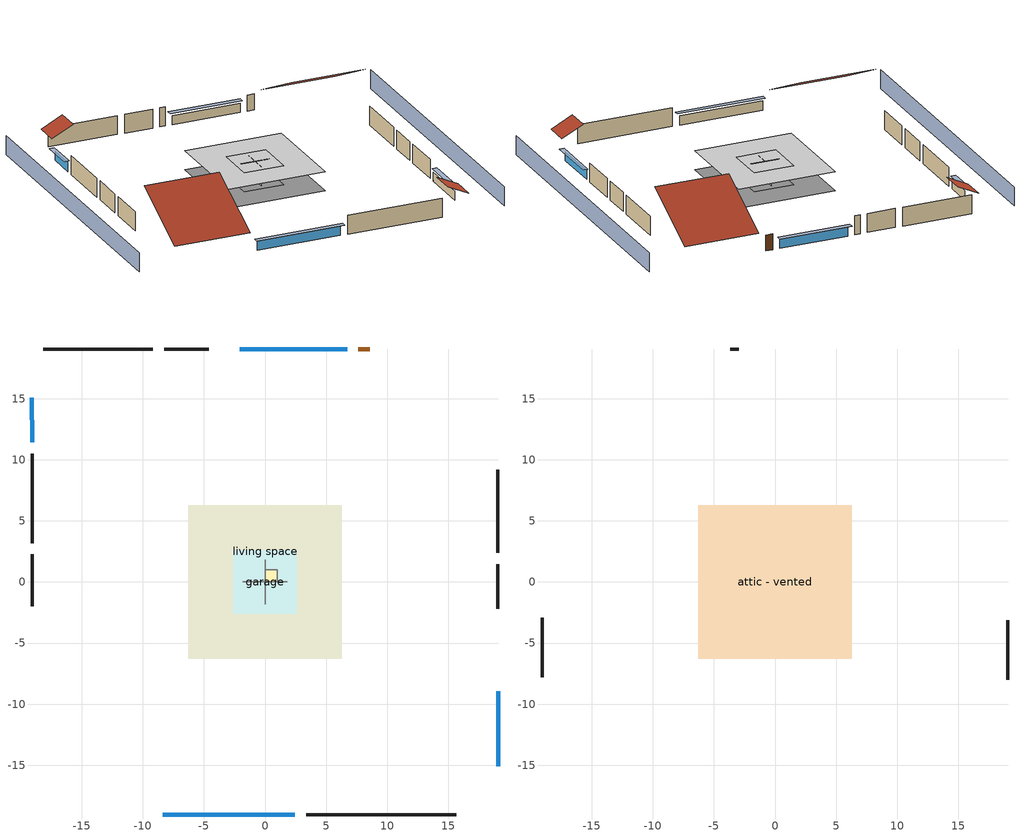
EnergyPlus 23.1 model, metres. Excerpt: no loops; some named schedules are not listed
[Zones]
air source heat pump airloop ret air zone
 floor adiabatic (AdiabaticConst): 0,0 0,1 1,1 1,0 z0
 wall adiabatic (AdiabaticConst): 0,1 0,0 1,0 1,1 0,1 z0:1
 ceiling adiabatic (AdiabaticConst): 1,0 1,1 0,1 0,0 z1
garage
 floor foundation (Slab1 construction): -2.59,-2.59 -2.59,2.59 2.59,2.59 2.59,-2.59 z0
 wall outside (Wall1 construction): -19.08,10.5 -19.08,3.19 z0:2.44
 wall outside (Wall12 construction): 19.08,-2.2 19.08,1.46 z0:2.44
 wall outside (Wall2 construction): -4.6,19.08 -8.26,19.08 z0:2.44
 wall to living space (Wall5 construction Reversed): -1.83,0 1.83,0 z0:2.44
 wall to living space (Wall6 construction Reversed): 0,-1.83 0,1.83 z0:2.44
living space
 floor foundation (Slab2 construction): -6.28,-6.28 -6.28,6.28 6.28,6.28 6.28,-6.28 z0
 wall outside (AdiabaticWallConstruction 1): 8.56,19.08 7.65,19.08 z0:2.03
 wall outside (AdiabaticWallConstruction): -8.37,-19.08 2.43,-19.08 z0:1.19; -19.08,15.09 -19.08,11.43 z0:1.22; 6.72,19.08 -2.06,19.08 / 19.08,-15.09 19.08,-8.93 z0:1.16
 wall outside (Wall3 construction): 3.36,-19.08 15.65,-19.08 z0:2.44
 wall outside (Wall4 construction): -19.08,2.26 -19.08,-2 z0:2.44
 wall outside (Wall7 construction): -9.19,19.08 -18.15,19.08 z0:2.44
 wall outside (Wall8 construction): 19.08,2.39 19.08,9.21 z0:2.44
 window (WindowConstruction): -8.37,-19.08 2.43,-19.08 z0:1.19
 window (WindowConstruction 1): -19.08,15.09 -19.08,11.43 z0:1.22
 window (WindowConstruction 2): 6.72,19.08 -2.06,19.08 z0:1.16
 window (WindowConstruction 3): 19.08,-15.09 19.08,-8.93 z0:1.16
 door (Door): 8.56,19.08 7.65,19.08 z0:2.03
attic - vented
 floor to garage (Floor1 construction): -2.59,-2.59 -2.59,2.59 2.59,2.59 2.59,-2.59 z2.44
 floor to living space (Floor2 construction Reversed): -6.28,-6.28 -6.28,6.28 6.28,6.28 6.28,-6.28 z2.44
 wall outside (Wall10 construction): 19.08,-8 19.08,-3.13 z0:2.44
 wall outside (Wall11 construction): -2.99,19.08 -3.67,19.08 z0:2.44
 wall outside (Wall9 construction): -19.08,-2.93 -19.08,-7.8 z0:2.44
 roof outside (Roof1 construction): -9.3,-19.08,2.44 -9.3,-10.33,6.81 -19.08,-10.33,6.81 -19.08,-19.08,2.44
 roof outside (Roof2 construction): -19.08,16.02,2.44 -16.34,16.02,3.81 -16.34,19.08,3.81 -19.08,19.08,2.44
 roof outside (Roof3 construction): 19.08,-16.02,2.44 16.34,-16.02,3.81 16.34,-19.08,3.81 19.08,-19.08,2.44
 roof outside (Roof4 construction): 9.49,19.08,2.44 9.49,10.5,6.73 19.08,10.5,6.73 19.08,19.08,2.44
shading: -23.65,19.08 -23.65,-19.08 / 23.65,-19.08 23.65,19.08 z0:2.44; -8.37,-19.08 2.43,-19.08 z0:1.19; -19.08,15.09 -19.08,11.43 z0:1.22; 6.72,19.08 -2.06,19.08 / 19.08,-15.09 19.08,-8.93 z0:1.16; 2.74,-19.08 -8.67,-19.08 -8.67,-19.69 2.74,-19.69 z1.49; -19.08,11.13 -19.08,15.4 -19.69,15.4 -19.69,11.13 z1.52; -2.36,19.08 7.02,19.08 7.02,19.69 -2.36,19.69 z1.46; 19.08,-8.63 19.08,-15.4 19.69,-15.4 19.69,-8.63 z1.46
[Building]
Building 1: Terrain=Suburbs
[Site:Location]
Gulfport-Biloxi Intl AP_MS_USA: Latitude {deg}=30.4; Longitude {deg}=-89.067; Time Zone {hr}=-6; Elevation {m}=9
[Site:GroundTemperature:Deep]
19.6998, 19.6998, 19.6998, 19.6998, 19.6998, 19.6998, 19.6998, 19.6998, 19.6998, 19.6998, 19.6998, 19.6998
[Site:GroundTemperature:Shallow]
16.772, 15.5044, 15.4029, 16.0044, 18.4194, 20.823, 22.9069, 24.2269, 24.3391, 23.2654, 21.2347, 18.9048
[Site:WaterMainsTemperature]
Calculation Method=Schedule; Temperature Schedule=mains temperature schedule
[Material] Roughness=Rough; Thermal Absorptance=0.9
Name | Thickness {m} | Conductivity {W/m-K} | Density {kg/m3} | Specific Heat {J/kg-K} | Solar Absorptance | Visible Absorptance
asphalt or fiberglass shingles | 0.00635 | 0.162714 | 1121.4 | 1465.45 | 0.85 | 0.85
brick veneer | 0.1016 | 0.793375 | 1762.2 | 795.53 | 0.85 | 0.85
ceiling loosefill ins | 0.169333 | 0.0480833 | 16.02 | 1046.75 | 0.7 | 0.7
ceiling stud and cavity | 0.1397 | 1.39189 | 65.682 | 1177.47 | 0.7 | 0.7
ceiling stud and cavity 1 | 0.1397 | 0.0824711 | 65.682 | 1177.47 | 0.7 | 0.7
concrete 4.0 in. | 0.1016 | 1.803125 | 2242.8 | 837.4 | 0.7 | 0.7
door material | 0.04445 | 0.0612267 | 512.64 | 1214.23 | 0.7 | 0.7
floor covering | 0.0127 | 0.0450781 | 54.468 | 1339.84 | 0.9 | 0.9
furniture material garage 1; furniture material living space 1 | 0.1524 | 0.115458 | 640.8 | 1214.23 | 0.6 | 0.6
gypsum board | 0.0127 | 0.160291 | 801 | 837.4 | 0.6 | 0.6
osb sheathing 0.5 in. | 0.0127 | 0.115458 | 512.64 | 1214.23 | 0.6 | 0.6
osb sheathing 0.5 in. 1; osb sheathing 0.5 in. 2; osb sheathing 0.5 in. 3 | 0.0127 | 0.115458 | 512.64 | 1214.23 | 0.7 | 0.7
roof rigid ins | 0.00281632 | 0.029427 | 32.04 | 1214.23 | 0.7 | 0.7
wall rigid ins | 0.512978 | 0.029427 | 32.04 | 1214.23 | 0.7 | 0.7
wall stud and cavity | 0.1397 | 0.447971 | 139.0536 | 1170.24 | 0.6 | 0.6
wall stud and cavity 1 | 0.1397 | 0.0953452 | 139.0536 | 1170.24 | 0.7 | 0.7
wall stud and cavity 2 | 0.1397 | 0.0926261 | 139.0536 | 1170.24 | 0.7 | 0.7
wall stud and cavity 3 | 0.0889 | 0.380278 | 52.3479 | 1209.89 | 0.7 | 0.7
wall stud and cavity 4 | 0.0889 | 0.391764 | 83.0341 | 1211.67 | 0.7 | 0.7
wood siding; wood siding 1 | 0.0254 | 0.102417 | 544.68 | 1172.36 | 0.7 | 0.7
[Material:NoMass]
Adiabatic: Roughness=Rough; Thermal Resistance {m2-K/W}=176.1; Thermal Absorptance=0.9; Solar Absorptance=0.7; Visible Absorptance=0.7
[WindowMaterial:SimpleGlazingSystem]
WindowMaterial: U-Factor {W/m2-K}=6.58648; Solar Heat Gain Coefficient=0.76
[Construction]
AdiabaticConst: Adiabatic
AdiabaticWallConstruction: wood siding, wall rigid ins, wall stud and cavity 3, gypsum board
AdiabaticWallConstruction 1: wood siding 1, wall rigid ins, wall stud and cavity 3, gypsum board
Door: door material
Floor1 construction: ceiling stud and cavity
Floor2 construction Reversed: gypsum board, ceiling stud and cavity 1, ceiling loosefill ins
furniture construction garage 1: furniture material garage 1
furniture construction living space 1: furniture material living space 1
PartitionWallConstruction: gypsum board, wall stud and cavity 4, gypsum board
Roof1 construction; Roof2 construction; Roof3 construction; Roof4 construction: asphalt or fiberglass shingles, roof rigid ins, osb sheathing 0.5 in.
Slab1 construction: concrete 4.0 in.
Slab2 construction: concrete 4.0 in., floor covering
Wall1 construction; Wall2 construction: brick veneer, osb sheathing 0.5 in. 1, wall stud and cavity
Wall10 construction; Wall11 construction; Wall12 construction; Wall9 construction: brick veneer, osb sheathing 0.5 in. 2, wall stud and cavity
Wall3 construction; Wall4 construction: brick veneer, osb sheathing 0.5 in. 1, wall stud and cavity 1, gypsum board
Wall5 construction Reversed: gypsum board, wall stud and cavity 2, osb sheathing 0.5 in. 2
Wall6 construction Reversed: gypsum board, wall stud and cavity 2, osb sheathing 0.5 in. 3
Wall7 construction; Wall8 construction: brick veneer, osb sheathing 0.5 in. 2, wall stud and cavity 1, gypsum board
WindowConstruction; WindowConstruction 1; WindowConstruction 2; WindowConstruction 3: WindowMaterial
[Zone] Multiplier=1
Name | Volume {m3} | Part of Total Floor Area
air source heat pump airloop ret air zone | 1 | No
attic - vented | 186.8 | Yes
garage | 65.242 | Yes
living space | 384.656 | Yes
[Space]
Name | Zone | Space Type
air source heat pump airloop ret air space | air source heat pump airloop ret air zone | Plenum Space Type
attic - vented 1 | attic - vented
garage 1 | garage
living space 1 | living space
[SpaceList]
Plenum Space Type: air source heat pump airloop ret air space
[OtherEquipment] Design Level Calculation Method=EquipmentLevel
Name | Fuel Type | Zone or ZoneList or Space or SpaceList | Schedule | Design Level {W} | Fraction Latent | Fraction Radiant | Fraction Lost
air_source_heat_pump_airloop_0_RetCondToRP equip; air_source_heat_pump_airloop_0_RetSensLkToRP equip | None | air source heat pump airloop ret air space | Always On Discrete | 0 | 0 | 0 | 0
air_source_heat_pump_airloop_0_RetLatLkToRP equip | None | air source heat pump airloop ret air space | Always On Discrete | 0 | 1 | 0 | 0
air_source_heat_pump_airloop_0_RetCondToDZ equip; air_source_heat_pump_airloop_0_SupCondToDZ equip; air_source_heat_pump_airloop_0_SupSensLkToDZ equip | None | attic - vented 1 | Always On Discrete | 0 | 0 | 0 | 0
air_source_heat_pump_airloop_0_SupLatLkToDZ equip | None | attic - vented 1 | Always On Discrete | 0 | 1 | 0 | 0
water heater EC adjustment | Electricity | garage 1 | Always On Discrete | 0.01 | 0 | 0 | 1
air_source_heat_pump_airloop_0_SupCondToLv equip; air_source_heat_pump_airloop_0_SupSensLkToLv equip; mech vent house fan sensible load equip | None | living space 1 | Always On Discrete | 0 | 0 | 0 | 0
air_source_heat_pump_airloop_0_SupLatLkToLv equip; mech vent house fan latent load equip | None | living space 1 | Always On Discrete | 0 | 1 | 0 | 0
water latent | None | living space 1 | hot_water_fixtures | 253.504 | 1 | 0 | 0
water sensible | None | living space 1 | hot_water_fixtures | -249.839 | 0 | 0.6 | 0
[ZoneInfiltration:EffectiveLeakageArea] Schedule=Always On Discrete
Name | Zone or Space | Effective Air Leakage Area {cm2} | Stack Coefficient | Wind Coefficient
infil|attic - vented 1 | attic - vented 1 | 6149.57 | 0.000473434 | 4.0849e-05
infil|garage 1 | garage 1 | 203.878 | 0.000129067 | 4.38083e-05
[ZoneMixing] Schedule=Always On Continuous; Design Flow Rate Calculation Method=Flow/Zone; Design Flow Rate {m3/s}=0
Name | Zone or Space | Source Zone or Space
air_source_heat_pump_airloop_0_ZoneMixLvToDZ mix; whole house fan mix | attic - vented | living space
air_source_heat_pump_airloop_0_ZoneMixDZToLv mix | living space | attic - vented
[SurfaceProperty:ExposedFoundationPerimeter] Exposed Perimeter Calculation Method=TotalExposedPerimeter
Name | Total Exposed Perimeter {m}
Slab1 | 14.6304
Slab2 | 47.27448
[InternalMass]
Name | Construction | Zone or ZoneList | Space or SpaceList | Surface Area {m2}
furniture mass garage 1 | furniture construction garage 1 | garage | garage 1 | 2.67561
furniture mass living space 1 | furniture construction living space 1 | living space | living space 1 | 63.0997
partition wall mass | PartitionWallConstruction | living space | living space 1 | 157.749
[Lights] Design Level Calculation Method=LightingLevel; Return Air Fraction=0; Fraction Radiant=0.6; Fraction Visible=0.2; Fraction Replaceable=1
Name | Zone or ZoneList or Space or SpaceList | Schedule | Lighting Level {W}
garage lighting | garage 1 | lighting_garage | 10.7971
interior lighting | living space 1 | lighting_interior | 268.821
[People]
occupants: Zone or ZoneList or Space or SpaceList=living space 1; Number of People Schedule=occupants; Number of People Calculation Method=People; Number of People=1; Fraction Radiant=0.314171; Sensible Heat Fraction=0.56303; Activity Level Schedule=occupants activity schedule; Carbon Dioxide Generation Rate {m3/s-W}=0; Enable ASHRAE 55 Comfort Warnings=No; Mean Radiant Temperature Calculation Type=ZoneAveraged
[ElectricEquipment] Zone or ZoneList or Space or SpaceList=living space 1; Design Level Calculation Method=EquipmentLevel
Name | Schedule | Design Level {W} | Fraction Latent | Fraction Radiant | Fraction Lost
ceiling fan | ceiling_fan | 29.003 | 0 | 0.558 | 0
clothes dryer | clothes_dryer | 6806.06 | 0.015 | 0.081 | 0.85
clothes washer | clothes_washer | 175.731 | 0.03 | 0.162 | 0.7
cooking range | cooking_range | 2157.05 | 0.08 | 0.432 | 0.2
fridge | fridge | 59.9898 | 0 | 0.6 | 0
mech vent bath fan 0 | mech vent bath fan 0 schedule | 30 | 0 | 0 | 1
mech vent house fan | mech vent house fan schedule | 0 | 0 | 0 | 1
mech vent house fan cfis | mech vent house fan cfis schedule | 0 | 0 | 0 | 0
mech vent range fan 0 | mech vent range fan 0 schedule | 30 | 0 | 0 | 1
misc plug loads | plug_loads_other | 431.712 | 0.021 | 0.558 | 0.049
whole house fan | Always On Discrete | 0 | 0 | 0 | 1
[ZoneInfiltration:DesignFlowRate] Zone or ZoneList or Space or SpaceList=living space 1; Schedule=Always On Discrete; Design Flow Rate Calculation Method=Flow/Zone; Design Flow Rate {m3/s}=0
infil flow; natural vent flow; whole house fan flow
[AirLoopHVAC:ReturnPlenum]
Air Loop HVAC Return Plenum 1: Zone=air source heat pump airloop ret air zone
[Foundation:Kiva] Wall Height Above Grade {m}=0.1016; Wall Depth Below Slab {m}=0.2032
Name | Initial Indoor Air Temperature {C}
Foundation Kiva 1 | 19.1125
Foundation Kiva 2 | 21.4461
[Foundation:Kiva:Settings]
Soil Conductivity {W/m-K}=1.731; Soil Density {kg/m3}=1842.3; Soil Specific Heat {J/kg-K}=418.7; Ground Solar Absorptivity=0.9; Ground Thermal Absorptivity=0.9; Ground Surface Roughness {m}=0.03; Far-Field Width {m}=40; Deep-Ground Boundary Condition=ZeroFlux; Deep-Ground Depth {m}=40; Minimum Cell Dimension {m}=0.2; Maximum Cell Growth Coefficient=3; Simulation Timestep=Timestep
[Exterior:Lights]
exterior lighting: Schedule=exterior lighting schedule; Design Level {W}=16.7137
[EnergyManagementSystem:Sensor] Output:Variable or Output:Meter Index Key=attic - vented
Name | Output:Variable or Output:Meter
air_source_heat_pump_airloop_0_DZ_T_s | Zone Air Temperature
air_source_heat_pump_airloop_0_DZ_W_s | Zone Mean Air Humidity Ratio
[Schedule:Constant]
Name | Hourly Value
Always On Discrete; Always On Continuous; mech vent house fan schedule; mech vent house fan cfis schedule | 1
occupants activity schedule | 117.228
[Schedule:File] File=C:/Users/ylou2/Desktop/resstock-3.1.0/national_baseline/run3/run/in.schedules.csv; Rows to Skip at Top=1; Number of Hours of Data=8760; Column Separator=Comma; Interpolate to Timestep=No; Minutes per Item=60; Adjust Schedule for Daylight Savings=Yes
Name | Column Number
lighting_garage | 3
lighting_interior | 2
occupants | 1
ceiling_fan | 8
clothes_dryer | 7
clothes_washer | 6
cooking_range | 4
plug_loads_other | 9
hot_water_fixtures | 13
[Schedule:Day:Interval]
fridge allday1; fridge allday12: No, 01:00, 0.610949, 02:00, 0.595675, 03:00, 0.580401, 04:00, 0.565128, 06:00, 0.549854, 07:00, 0.580401, 08:00, 0.610949, 10:00, 0.626223, 12:00, 0.610949, 15:00, 0.641496, 16:00, 0.626223, 17:00, 0.672044, 18:00, 0.733139, 19:00, 0.763686, 20:00, 0.733139, 21:00, 0.717865, 22:00, 0.702591, 23:00, 0.672044, 24:00, 0.626223
fridge allday2: No, 01:00, 0.609489, 02:00, 0.594252, 03:00, 0.579015, 04:00, 0.563777, 06:00, 0.54854, 07:00, 0.579015, 08:00, 0.609489, 10:00, 0.624726, 12:00, 0.609489, 15:00, 0.639964, 16:00, 0.624726, 17:00, 0.670438, 18:00, 0.731387, 19:00, 0.761861, 20:00, 0.731387, 21:00, 0.71615, 22:00, 0.700912, 23:00, 0.670438, 24:00, 0.624726
fridge allday3: No, 01:00, 0.791241, 02:00, 0.77146, 03:00, 0.751679, 04:00, 0.731898, 06:00, 0.712117, 07:00, 0.751679, 08:00, 0.791241, 10:00, 0.811022, 12:00, 0.791241, 15:00, 0.830803, 16:00, 0.811022, 17:00, 0.870365, 18:00, 0.949489, 19:00, 0.989051, 20:00, 0.949489, 21:00, 0.929708, 22:00, 0.909927, 23:00, 0.870365, 24:00, 0.811022
fridge allday6: No, 01:00, 0.8, 02:00, 0.78, 03:00, 0.76, 04:00, 0.74, 06:00, 0.72, 07:00, 0.76, 08:00, 0.8, 10:00, 0.82, 12:00, 0.8, 15:00, 0.84, 16:00, 0.82, 17:00, 0.88, 18:00, 0.96, 19:00, 1, 20:00, 0.96, 21:00, 0.94, 22:00, 0.92, 23:00, 0.88, 24:00, 0.82
fridge allday10: No, 01:00, 0.679562, 02:00, 0.662573, 03:00, 0.645584, 04:00, 0.628595, 06:00, 0.611606, 07:00, 0.645584, 08:00, 0.679562, 10:00, 0.696551, 12:00, 0.679562, 15:00, 0.71354, 16:00, 0.696551, 17:00, 0.747518, 18:00, 0.815474, 19:00, 0.849453, 20:00, 0.815474, 21:00, 0.798485, 22:00, 0.781496, 23:00, 0.747518, 24:00, 0.696551
fridge allday11: No, 01:00, 0.675182, 02:00, 0.658303, 03:00, 0.641423, 04:00, 0.624544, 06:00, 0.607664, 07:00, 0.641423, 08:00, 0.675182, 10:00, 0.692062, 12:00, 0.675182, 15:00, 0.708942, 16:00, 0.692062, 17:00, 0.742701, 18:00, 0.810219, 19:00, 0.843978, 20:00, 0.810219, 21:00, 0.793339, 22:00, 0.77646, 23:00, 0.742701, 24:00, 0.692062
fridge default day; mech vent bath fan 0 schedule default day; mech vent range fan 0 schedule default day; exterior lighting schedule default day: No, 24:00, 0
mech vent bath fan 0 schedule allday1: No, 01:00, 0, 02:00, 1, 24:00, 0
mech vent range fan 0 schedule allday1: No, 17:00, 0, 18:00, 1, 24:00, 0
exterior lighting schedule weekday1: No, 05:00, 0.434959, 06:00, 0.349858, 07:00, 0.330947, 08:00, 0.321491, 09:00, 0.312035, 10:00, 0.264757, 11:00, 0.208024, 12:00, 0.141834, 13:00, 0.113467, 15:00, 0.104012, 16:00, 0.113467, 17:00, 0.179657, 18:00, 0.349858, 19:00, 0.463325, 20:00, 0.614615, 21:00, 0.860461, 22:00, 0.99284, 23:00, 0.860461, 24:00, 0.595704
exterior lighting schedule weekday2: No, 05:00, 0.438095, 06:00, 0.352381, 07:00, 0.333333, 08:00, 0.32381, 09:00, 0.314286, 10:00, 0.266667, 11:00, 0.209524, 12:00, 0.142857, 13:00, 0.114286, 15:00, 0.104762, 16:00, 0.114286, 17:00, 0.180952, 18:00, 0.352381, 19:00, 0.466667, 20:00, 0.619048, 21:00, 0.866667, 22:00, 1, 23:00, 0.866667, 24:00, 0.6
exterior lighting schedule weekday3: No, 05:00, 0.346085, 06:00, 0.278373, 07:00, 0.263325, 08:00, 0.255802, 09:00, 0.248278, 10:00, 0.21066, 11:00, 0.165519, 12:00, 0.112854, 13:00, 0.090283, 15:00, 0.0827594, 16:00, 0.090283, 17:00, 0.142948, 18:00, 0.278373, 19:00, 0.368656, 20:00, 0.489033, 21:00, 0.684646, 22:00, 0.789976, 23:00, 0.684646, 24:00, 0.473986
exterior lighting schedule weekend1: No, 02:00, 0.434959, 04:00, 0.425503, 05:00, 0.434959, 06:00, 0.425503, 07:00, 0.416047, 08:00, 0.38768, 09:00, 0.340402, 10:00, 0.283669, 11:00, 0.226935, 12:00, 0.15129, 13:00, 0.113467, 15:00, 0.104012, 16:00, 0.113467, 17:00, 0.179657, 18:00, 0.359314, 19:00, 0.45387, 20:00, 0.567337, 21:00, 0.784816, 22:00, 0.926651, 23:00, 0.803728, 24:00, 0.557882
exterior lighting schedule weekend2: No, 02:00, 0.438095, 04:00, 0.428571, 05:00, 0.438095, 06:00, 0.428571, 07:00, 0.419048, 08:00, 0.390476, 09:00, 0.342857, 10:00, 0.285714, 11:00, 0.228571, 12:00, 0.152381, 13:00, 0.114286, 15:00, 0.104762, 16:00, 0.114286, 17:00, 0.180952, 18:00, 0.361905, 19:00, 0.457143, 20:00, 0.571429, 21:00, 0.790476, 22:00, 0.933333, 23:00, 0.809524, 24:00, 0.561905
exterior lighting schedule weekend3: No, 02:00, 0.346085, 04:00, 0.338561, 05:00, 0.346085, 06:00, 0.338561, 07:00, 0.331038, 08:00, 0.308467, 09:00, 0.270849, 10:00, 0.225707, 11:00, 0.180566, 12:00, 0.120377, 13:00, 0.090283, 15:00, 0.0827594, 16:00, 0.090283, 17:00, 0.142948, 18:00, 0.285896, 19:00, 0.361132, 20:00, 0.451415, 21:00, 0.624457, 22:00, 0.737311, 23:00, 0.639504, 24:00, 0.443891
exterior lighting schedule weekend4: No, 02:00, 0.344691, 04:00, 0.337197, 05:00, 0.344691, 06:00, 0.337197, 07:00, 0.329704, 08:00, 0.307224, 09:00, 0.269758, 10:00, 0.224798, 11:00, 0.179839, 12:00, 0.119892, 13:00, 0.0899193, 15:00, 0.082426, 16:00, 0.0899193, 17:00, 0.142372, 18:00, 0.284744, 19:00, 0.359677, 20:00, 0.449597, 21:00, 0.621942, 22:00, 0.734341, 23:00, 0.636928, 24:00, 0.442103
[Schedule:Week:Daily]
fridge Week Rule - Jan1-Jan27: fridge allday1, fridge allday1, fridge allday1, fridge allday1, fridge allday1, fridge allday1, fridge allday1, fridge default day, fridge default day, fridge default day, fridge default day, fridge default day
fridge Week Rule - Jan28-Feb3: fridge allday1, fridge allday1, fridge allday1, fridge allday1, fridge allday2, fridge allday2, fridge allday2, fridge default day, fridge default day, fridge default day, fridge default day, fridge default day
fridge Week Rule - Feb4-Feb24: fridge allday2, fridge allday2, fridge allday2, fridge allday2, fridge allday2, fridge allday2, fridge allday2, fridge default day, fridge default day, fridge default day, fridge default day, fridge default day
fridge Week Rule - Feb25-Mar3: fridge allday2, fridge allday2, fridge allday2, fridge allday2, fridge allday3, fridge allday3, fridge allday3, fridge default day, fridge default day, fridge default day, fridge default day, fridge default day
fridge Week Rule - Mar4-May26: fridge allday3, fridge allday3, fridge allday3, fridge allday3, fridge allday3, fridge allday3, fridge allday3, fridge default day, fridge default day, fridge default day, fridge default day, fridge default day
fridge Week Rule - May27-Jun2: fridge allday3, fridge allday3, fridge allday3, fridge allday3, fridge allday3, fridge allday6, fridge allday6, fridge default day, fridge default day, fridge default day, fridge default day, fridge default day
fridge Week Rule - Jun3-Sep29: fridge allday6, fridge allday6, fridge allday6, fridge allday6, fridge allday6, fridge allday6, fridge allday6, fridge default day, fridge default day, fridge default day, fridge default day, fridge default day
fridge Week Rule - Sep30-Oct6: fridge allday6, fridge allday10, fridge allday10, fridge allday10, fridge allday10, fridge allday10, fridge allday10, fridge default day, fridge default day, fridge default day, fridge default day, fridge default day
fridge Week Rule - Oct7-Oct27: fridge allday10, fridge allday10, fridge allday10, fridge allday10, fridge allday10, fridge allday10, fridge allday10, fridge default day, fridge default day, fridge default day, fridge default day, fridge default day
fridge Week Rule - Oct28-Nov3: fridge allday10, fridge allday10, fridge allday10, fridge allday10, fridge allday11, fridge allday11, fridge allday11, fridge default day, fridge default day, fridge default day, fridge default day, fridge default day
fridge Week Rule - Nov4-Nov24: fridge allday11, fridge allday11, fridge allday11, fridge allday11, fridge allday11, fridge allday11, fridge allday11, fridge default day, fridge default day, fridge default day, fridge default day, fridge default day
fridge Week Rule - Nov25-Dec1: fridge allday11, fridge allday11, fridge allday11, fridge allday11, fridge allday11, fridge allday11, fridge allday12, fridge default day, fridge default day, fridge default day, fridge default day, fridge default day
fridge Week Rule - Dec2-Dec31: fridge allday12, fridge allday12, fridge allday12, fridge allday12, fridge allday12, fridge allday12, fridge allday12, fridge default day, fridge default day, fridge default day, fridge default day, fridge default day
mech vent bath fan 0 schedule Week Rule - Jan1-Dec31: mech vent bath fan 0 schedule allday1, mech vent bath fan 0 schedule allday1, mech vent bath fan 0 schedule allday1, mech vent bath fan 0 schedule allday1, mech vent bath fan 0 schedule allday1, mech vent bath fan 0 schedule allday1, mech vent bath fan 0 schedule allday1, mech vent bath fan 0 schedule default day, mech vent bath fan 0 schedule default day, mech vent bath fan 0 schedule default day, mech vent bath fan 0 schedule default day, mech vent bath fan 0 schedule default day
mech vent range fan 0 schedule Week Rule - Jan1-Dec31: mech vent range fan 0 schedule allday1, mech vent range fan 0 schedule allday1, mech vent range fan 0 schedule allday1, mech vent range fan 0 schedule allday1, mech vent range fan 0 schedule allday1, mech vent range fan 0 schedule allday1, mech vent range fan 0 schedule allday1, mech vent range fan 0 schedule default day, mech vent range fan 0 schedule default day, mech vent range fan 0 schedule default day, mech vent range fan 0 schedule default day, mech vent range fan 0 schedule default day
exterior lighting schedule Week Rule - Jan1-Jan6: exterior lighting schedule weekday1, exterior lighting schedule weekday1, exterior lighting schedule weekday1, exterior lighting schedule weekday1, exterior lighting schedule weekday1, exterior lighting schedule weekday1, exterior lighting schedule weekend1, exterior lighting schedule default day, exterior lighting schedule default day, exterior lighting schedule default day, exterior lighting schedule default day, exterior lighting schedule default day
exterior lighting schedule Week Rule - Jan7-Jan27: exterior lighting schedule weekend1, exterior lighting schedule weekday1, exterior lighting schedule weekday1, exterior lighting schedule weekday1, exterior lighting schedule weekday1, exterior lighting schedule weekday1, exterior lighting schedule weekend1, exterior lighting schedule default day, exterior lighting schedule default day, exterior lighting schedule default day, exterior lighting schedule default day, exterior lighting schedule default day
exterior lighting schedule Week Rule - Jan28-Feb3: exterior lighting schedule weekend1, exterior lighting schedule weekday1, exterior lighting schedule weekday1, exterior lighting schedule weekday1, exterior lighting schedule weekday2, exterior lighting schedule weekday2, exterior lighting schedule weekend2, exterior lighting schedule default day, exterior lighting schedule default day, exterior lighting schedule default day, exterior lighting schedule default day, exterior lighting schedule default day
exterior lighting schedule Week Rule - Feb4-Feb24: exterior lighting schedule weekend2, exterior lighting schedule weekday2, exterior lighting schedule weekday2, exterior lighting schedule weekday2, exterior lighting schedule weekday2, exterior lighting schedule weekday2, exterior lighting schedule weekend2, exterior lighting schedule default day, exterior lighting schedule default day, exterior lighting schedule default day, exterior lighting schedule default day, exterior lighting schedule default day
exterior lighting schedule Week Rule - Feb25-Mar3: exterior lighting schedule weekend2, exterior lighting schedule weekday2, exterior lighting schedule weekday2, exterior lighting schedule weekday2, exterior lighting schedule weekday3, exterior lighting schedule weekday3, exterior lighting schedule weekend3, exterior lighting schedule default day, exterior lighting schedule default day, exterior lighting schedule default day, exterior lighting schedule default day, exterior lighting schedule default day
exterior lighting schedule Week Rule - Mar4-Mar31: exterior lighting schedule weekend3, exterior lighting schedule weekday3, exterior lighting schedule weekday3, exterior lighting schedule weekday3, exterior lighting schedule weekday3, exterior lighting schedule weekday3, exterior lighting schedule weekend3, exterior lighting schedule default day, exterior lighting schedule default day, exterior lighting schedule default day, exterior lighting schedule default day, exterior lighting schedule default day
exterior lighting schedule Week Rule - Apr1-Apr28: exterior lighting schedule weekend4, exterior lighting schedule weekday4, exterior lighting schedule weekday4, exterior lighting schedule weekday4, exterior lighting schedule weekday4, exterior lighting schedule weekday4, exterior lighting schedule weekend4, exterior lighting schedule default day, exterior lighting schedule default day, exterior lighting schedule default day, exterior lighting schedule default day, exterior lighting schedule default day
exterior lighting schedule Week Rule - Apr29-May5: exterior lighting schedule weekend4, exterior lighting schedule weekday4, exterior lighting schedule weekday5, exterior lighting schedule weekday5, exterior lighting schedule weekday5, exterior lighting schedule weekday5, exterior lighting schedule weekend5, exterior lighting schedule default day, exterior lighting schedule default day, exterior lighting schedule default day, exterior lighting schedule default day, exterior lighting schedule default day
exterior lighting schedule Week Rule - May6-May26: exterior lighting schedule weekend5, exterior lighting schedule weekday5, exterior lighting schedule weekday5, exterior lighting schedule weekday5, exterior lighting schedule weekday5, exterior lighting schedule weekday5, exterior lighting schedule weekend5, exterior lighting schedule default day, exterior lighting schedule default day, exterior lighting schedule default day, exterior lighting schedule default day, exterior lighting schedule default day
exterior lighting schedule Week Rule - May27-Jun2: exterior lighting schedule weekend5, exterior lighting schedule weekday5, exterior lighting schedule weekday5, exterior lighting schedule weekday5, exterior lighting schedule weekday5, exterior lighting schedule weekday6, exterior lighting schedule weekend6, exterior lighting schedule default day, exterior lighting schedule default day, exterior lighting schedule default day, exterior lighting schedule default day, exterior lighting schedule default day
exterior lighting schedule Week Rule - Jun3-Jun30: exterior lighting schedule weekend6, exterior lighting schedule weekday6, exterior lighting schedule weekday6, exterior lighting schedule weekday6, exterior lighting schedule weekday6, exterior lighting schedule weekday6, exterior lighting schedule weekend6, exterior lighting schedule default day, exterior lighting schedule default day, exterior lighting schedule default day, exterior lighting schedule default day, exterior lighting schedule default day
exterior lighting schedule Week Rule - Jul1-Aug25: exterior lighting schedule weekend7, exterior lighting schedule weekday7, exterior lighting schedule weekday7, exterior lighting schedule weekday7, exterior lighting schedule weekday7, exterior lighting schedule weekday7, exterior lighting schedule weekend7, exterior lighting schedule default day, exterior lighting schedule default day, exterior lighting schedule default day, exterior lighting schedule default day, exterior lighting schedule default day
exterior lighting schedule Week Rule - Aug26-Sep1: exterior lighting schedule weekend7, exterior lighting schedule weekday7, exterior lighting schedule weekday7, exterior lighting schedule weekday7, exterior lighting schedule weekday7, exterior lighting schedule weekday7, exterior lighting schedule weekend9, exterior lighting schedule default day, exterior lighting schedule default day, exterior lighting schedule default day, exterior lighting schedule default day, exterior lighting schedule default day
exterior lighting schedule Week Rule - Sep2-Sep29: exterior lighting schedule weekend9, exterior lighting schedule weekday9, exterior lighting schedule weekday9, exterior lighting schedule weekday9, exterior lighting schedule weekday9, exterior lighting schedule weekday9, exterior lighting schedule weekend9, exterior lighting schedule default day, exterior lighting schedule default day, exterior lighting schedule default day, exterior lighting schedule default day, exterior lighting schedule default day
exterior lighting schedule Week Rule - Sep30-Oct6: exterior lighting schedule weekend9, exterior lighting schedule weekday10, exterior lighting schedule weekday10, exterior lighting schedule weekday10, exterior lighting schedule weekday10, exterior lighting schedule weekday10, exterior lighting schedule weekend10, exterior lighting schedule default day, exterior lighting schedule default day, exterior lighting schedule default day, exterior lighting schedule default day, exterior lighting schedule default day
exterior lighting schedule Week Rule - Oct7-Oct27: exterior lighting schedule weekend10, exterior lighting schedule weekday10, exterior lighting schedule weekday10, exterior lighting schedule weekday10, exterior lighting schedule weekday10, exterior lighting schedule weekday10, exterior lighting schedule weekend10, exterior lighting schedule default day, exterior lighting schedule default day, exterior lighting schedule default day, exterior lighting schedule default day, exterior lighting schedule default day
exterior lighting schedule Week Rule - Oct28-Nov3: exterior lighting schedule weekend10, exterior lighting schedule weekday10, exterior lighting schedule weekday10, exterior lighting schedule weekday10, exterior lighting schedule weekday11, exterior lighting schedule weekday11, exterior lighting schedule weekend11, exterior lighting schedule default day, exterior lighting schedule default day, exterior lighting schedule default day, exterior lighting schedule default day, exterior lighting schedule default day
exterior lighting schedule Week Rule - Nov4-Nov24: exterior lighting schedule weekend11, exterior lighting schedule weekday11, exterior lighting schedule weekday11, exterior lighting schedule weekday11, exterior lighting schedule weekday11, exterior lighting schedule weekday11, exterior lighting schedule weekend11, exterior lighting schedule default day, exterior lighting schedule default day, exterior lighting schedule default day, exterior lighting schedule default day, exterior lighting schedule default day
exterior lighting schedule Week Rule - Nov25-Dec1: exterior lighting schedule weekend11, exterior lighting schedule weekday11, exterior lighting schedule weekday11, exterior lighting schedule weekday11, exterior lighting schedule weekday11, exterior lighting schedule weekday11, exterior lighting schedule weekend12, exterior lighting schedule default day, exterior lighting schedule default day, exterior lighting schedule default day, exterior lighting schedule default day, exterior lighting schedule default day
exterior lighting schedule Week Rule - Dec2-Dec31: exterior lighting schedule weekend12, exterior lighting schedule weekday12, exterior lighting schedule weekday12, exterior lighting schedule weekday12, exterior lighting schedule weekday12, exterior lighting schedule weekday12, exterior lighting schedule weekend12, exterior lighting schedule default day, exterior lighting schedule default day, exterior lighting schedule default day, exterior lighting schedule default day, exterior lighting schedule default day
[Schedule:Year]
fridge: fridge Week Rule - Jan1-Jan27, 1, 1, 1, 27, fridge Week Rule - Jan28-Feb3, 1, 28, 2, 3, fridge Week Rule - Feb4-Feb24, 2, 4, 2, 24, fridge Week Rule - Feb25-Mar3, 2, 25, 3, 3, fridge Week Rule - Mar4-May26, 3, 4, 5, 26, fridge Week Rule - May27-Jun2, 5, 27, 6, 2, fridge Week Rule - Jun3-Sep29, 6, 3, 9, 29, fridge Week Rule - Sep30-Oct6, 9, 30, 10, 6, fridge Week Rule - Oct7-Oct27, 10, 7, 10, 27, fridge Week Rule - Oct28-Nov3, 10, 28, 11, 3, fridge Week Rule - Nov4-Nov24, 11, 4, 11, 24, fridge Week Rule - Nov25-Dec1, 11, 25, 12, 1, fridge Week Rule - Dec2-Dec31, 12, 2, 12, 31
mech vent bath fan 0 schedule: mech vent bath fan 0 schedule Week Rule - Jan1-Dec31, 1, 1, 12, 31
mech vent range fan 0 schedule: mech vent range fan 0 schedule Week Rule - Jan1-Dec31, 1, 1, 12, 31
exterior lighting schedule: exterior lighting schedule Week Rule - Jan1-Jan6, 1, 1, 1, 6, exterior lighting schedule Week Rule - Jan7-Jan27, 1, 7, 1, 27, exterior lighting schedule Week Rule - Jan28-Feb3, 1, 28, 2, 3, exterior lighting schedule Week Rule - Feb4-Feb24, 2, 4, 2, 24, exterior lighting schedule Week Rule - Feb25-Mar3, 2, 25, 3, 3, exterior lighting schedule Week Rule - Mar4-Mar31, 3, 4, 3, 31, exterior lighting schedule Week Rule - Apr1-Apr28, 4, 1, 4, 28, exterior lighting schedule Week Rule - Apr29-May5, 4, 29, 5, 5, exterior lighting schedule Week Rule - May6-May26, 5, 6, 5, 26, exterior lighting schedule Week Rule - May27-Jun2, 5, 27, 6, 2, exterior lighting schedule Week Rule - Jun3-Jun30, 6, 3, 6, 30, exterior lighting schedule Week Rule - Jul1-Aug25, 7, 1, 8, 25, exterior lighting schedule Week Rule - Aug26-Sep1, 8, 26, 9, 1, exterior lighting schedule Week Rule - Sep2-Sep29, 9, 2, 9, 29, exterior lighting schedule Week Rule - Sep30-Oct6, 9, 30, 10, 6, exterior lighting schedule Week Rule - Oct7-Oct27, 10, 7, 10, 27, exterior lighting schedule Week Rule - Oct28-Nov3, 10, 28, 11, 3, exterior lighting schedule Week Rule - Nov4-Nov24, 11, 4, 11, 24, exterior lighting schedule Week Rule - Nov25-Dec1, 11, 25, 12, 1, exterior lighting schedule Week Rule - Dec2-Dec31, 12, 2, 12, 31
[Schedule:Compact]
mains temperature schedule: Through: 01/01, For: AllDays, Until: 24:00, 18.2739, Through: 01/02, For: AllDays, Until: 24:00, 18.2361, Through: 01/03, For: AllDays, Until: 24:00, 18.2, Through: 01/04, For: AllDays, Until: 24:00, 18.165, Through: 01/05, For: AllDays, Until: 24:00, 18.1311, Through: 01/06, For: AllDays, Until: 24:00, 18.0994, Through: 01/07, For: AllDays, Until: 24:00, 18.0689, Through: 01/08, For: AllDays, Until: 24:00, 18.0394, Through: 01/09, For: AllDays, Until: 24:00, 18.0117, Through: 01/10, For: AllDays, Until: 24:00, 17.9856, Through: 01/11, For: AllDays, Until: 24:00, 17.9611, Through: 01/12, For: AllDays, Until: 24:00, 17.9378, Through: 01/13, For: AllDays, Until: 24:00, 17.9161, Through: 01/14, For: AllDays, Until: 24:00, 17.8961, Through: 01/15, For: AllDays, Until: 24:00, 17.8778, Through: 01/16, For: AllDays, Until: 24:00, 17.8606, Through: 01/17, For: AllDays, Until: 24:00, 17.845, Through: 01/18, For: AllDays, Until: 24:00, 17.8311, Through: 01/19, For: AllDays, Until: 24:00, 17.8183, Through: 01/20, For: AllDays, Until: 24:00, 17.8072, Through: 01/21, For: AllDays, Until: 24:00, 17.7978, Through: 01/22, For: AllDays, Until: 24:00, 17.79, Through: 01/23, For: AllDays, Until: 24:00, 17.7839, Through: 01/24, For: AllDays, Until: 24:00, 17.7794, Through: 01/25, For: AllDays, Until: 24:00, 17.7761, Through: 01/26, For: AllDays, Until: 24:00, 17.7744, Through: 01/27, For: AllDays, Until: 24:00, 17.7744, Through: 01/28, For: AllDays, Until: 24:00, 17.7756, Through: 01/29, For: AllDays, Until: 24:00, 17.7789, Through: 01/30, For: AllDays, Until: 24:00, 17.7833, Through: 01/31, For: AllDays, Until: 24:00, 17.7894, Through: 02/01, For: AllDays, Until: 24:00, 17.7972, Through: 02/02, For: AllDays, Until: 24:00, 17.8067, Through: 02/03, For: AllDays, Until: 24:00, 17.8172, Through: 02/04, For: AllDays, Until: 24:00, 17.83, Through: 02/05, For: AllDays, Until: 24:00, 17.8439, Through: 02/06, For: AllDays, Until: 24:00, 17.8589, Through: 02/07, For: AllDays, Until: 24:00, 17.8761, Through: 02/08, For: AllDays, Until: 24:00, 17.8944, Through: 02/09, For: AllDays, Until: 24:00, 17.9144, Through: 02/10, For: AllDays, Until: 24:00, 17.9361, Through: 02/11, For: AllDays, Until: 24:00, 17.9594, Through: 02/12, For: AllDays, Until: 24:00, 17.9839, Through: 02/13, For: AllDays, Until: 24:00, 18.01, Through: 02/14, For: AllDays, Until: 24:00, 18.0372, Through: 02/15, For: AllDays, Until: 24:00, 18.0661, Through: 02/16, For: AllDays, Until: 24:00, 18.0967, Through: 02/17, For: AllDays, Until: 24:00, 18.1289, Through: 02/18, For: AllDays, Until: 24:00, 18.1622, Through: 02/19, For: AllDays, Until: 24:00, 18.1967, Through: 02/20, For: AllDays, Until: 24:00, 18.2333, Through: 02/21, For: AllDays, Until: 24:00, 18.2711, Through: 02/22, For: AllDays, Until: 24:00, 18.31, Through: 02/23, For: AllDays, Until: 24:00, 18.3506, Through: 02/24, For: AllDays, Until: 24:00, 18.3922, Through: 02/25, For: AllDays, Until: 24:00, 18.4356, Through: 02/26, For: AllDays, Until: 24:00, 18.48, Through: 02/27, For: AllDays, Until: 24:00, 18.5261, Through: 02/28, For: AllDays, Until: 24:00, 18.5733, Through: 03/01, For: AllDays, Until: 24:00, 18.6222, Through: 03/02, For: AllDays, Until: 24:00, 18.6722, Through: 03/03, For: AllDays, Until: 24:00, 18.7233, Through: 03/04, For: AllDays, Until: 24:00, 18.7756, Through: 03/05, For: AllDays, Until: 24:00, 18.8294, Through: 03/06, For: AllDays, Until: 24:00, 18.8844, Through: 03/07, For: AllDays, Until: 24:00, 18.9406, Through: 03/08, For: AllDays, Until: 24:00, 18.9983, Through: 03/09, For: AllDays, Until: 24:00, 19.0567, Through: 03/10, For: AllDays, Until: 24:00, 19.1167, Through: 03/11, For: AllDays, Until: 24:00, 19.1778, Through: 03/12, For: AllDays, Until: 24:00, 19.24, Through: 03/13, For: AllDays, Until: 24:00, 19.3028, Through: 03/14, For: AllDays, Until: 24:00, 19.3672, Through: 03/15, For: AllDays, Until: 24:00, 19.4328, Through: 03/16, For: AllDays, Until: 24:00, 19.4994, Through: 03/17, For: AllDays, Until: 24:00, 19.5667, Through: 03/18, For: AllDays, Until: 24:00, 19.6356, Through: 03/19, For: AllDays, Until: 24:00, 19.705, Through: 03/20, For: AllDays, Until: 24:00, 19.7756, Through: 03/21, For: AllDays, Until: 24:00, 19.8472, Through: 03/22, For: AllDays, Until: 24:00, 19.9194, Through: 03/23, For: AllDays, Until: 24:00, 19.9928, Through: 03/24, For: AllDays, Until: 24:00, 20.0672, Through: 03/25, For: AllDays, Until: 24:00, 20.1422, Through: 03/26, For: AllDays, Until: 24:00, 20.2183, Through: 03/27, For: AllDays, Until: 24:00, 20.295, Through: 03/28, For: AllDays, Until: 24:00, 20.3728, Through: 03/29, For: AllDays, Until: 24:00, 20.4517, Through: 03/30, For: AllDays, Until: 24:00, 20.5306, Through: 03/31, For: AllDays, Until: 24:00, 20.6106, Through: 04/01, For: AllDays, Until: 24:00, 20.6911, Through: 04/02, For: AllDays, Until: 24:00, 20.7728, Through: 04/03, For: AllDays, Until: 24:00, 20.8544, Through: 04/04, For: AllDays, Until: 24:00, 20.9372, Through: 04/05, For: AllDays, Until: 24:00, 21.0206, Through: 04/06, For: AllDays, Until: 24:00, 21.1044, Through: 04/07, For: AllDays, Until: 24:00, 21.1889, Through: 04/08, For: AllDays, Until: 24:00, 21.2739, Through: 04/09, For: AllDays, Until: 24:00, 21.3594, Through: 04/10, For: AllDays, Until: 24:00, 21.4456, Through: 04/11, For: AllDays, Until: 24:00, 21.5322, Through: 04/12, For: AllDays, Until: 24:00, 21.6189, Through: 04/13, For: AllDays, Until: 24:00, 21.7067, Through: 04/14, For: AllDays, Until: 24:00, 21.7944, Through: 04/15, For: AllDays, Until: 24:00, 21.8822, Through: 04/16, For: AllDays, Until: 24:00, 21.9711, Through: 04/17, For: AllDays, Until: 24:00, 22.0594, Through: 04/18, For: AllDays, Until: 24:00, 22.1489, Through: 04/19, For: AllDays, Until: 24:00, 22.2383, Through: 04/20, For: AllDays, Until: 24:00, 22.3278, Through: 04/21, For: AllDays, Until: 24:00, 22.4172, Through: 04/22, For: AllDays, Until: 24:00, 22.5072, Through: 04/23, For: AllDays, Until: 24:00, 22.5978, Through: 04/24, For: AllDays, Until: 24:00, 22.6878, Through: 04/25, For: AllDays, Until: 24:00, 22.7783, Through: 04/26, For: AllDays, Until: 24:00, 22.8683, Through: 04/27, For: AllDays, Until: 24:00, 22.9589, Through: 04/28, For: AllDays, Until: 24:00, 23.0494, Through: 04/29, For: AllDays, Until: 24:00, 23.14, Through: 04/30, For: AllDays, Until: 24:00, 23.2306, Through: 05/01, For: AllDays, Until: 24:00, 23.3211, Through: 05/02, For: AllDays, Until: 24:00, 23.4111, Through: 05/03, For: AllDays, Until: 24:00, 23.5017, Through: 05/04, For: AllDays, Until: 24:00, 23.5917, Through: 05/05, For: AllDays, Until: 24:00, 23.6817, Through: 05/06, For: AllDays, Until: 24:00, 23.7711, Through: 05/07, For: AllDays, Until: 24:00, 23.8606, Through: 05/08, For: AllDays, Until: 24:00, 23.95, Through: 05/09, For: AllDays, Until: 24:00, 24.0389, Through: 05/10, For: AllDays, Until: 24:00, 24.1278, Through: 05/11, For: AllDays, Until: 24:00, 24.2161, Through: 05/12, For: AllDays, Until: 24:00, 24.3039, Through: 05/13, For: AllDays, Until: 24:00, 24.3917, Through: 05/14, For: AllDays, Until: 24:00, 24.4789, Through: 05/15, For: AllDays, Until: 24:00, 24.5656, Through: 05/16, For: AllDays, Until: 24:00, 24.6517, Through: 05/17, For: AllDays, Until: 24:00, 24.7378, Through: 05/18, For: AllDays, Until: 24:00, 24.8233, Through: 05/19, For: AllDays, Until: 24:00, 24.9078, Through: 05/20, For: AllDays, Until: 24:00, 24.9922, Through: 05/21, For: AllDays, Until: 24:00, 25.0761, Through: 05/22, For: AllDays, Until: 24:00, 25.1589, Through: 05/23, For: AllDays, Until: 24:00, 25.2417, Through: 05/24, For: AllDays, Until: 24:00, 25.3233, Through: 05/25, For: AllDays, Until: 24:00, 25.4044, Through: 05/26, For: AllDays, Until: 24:00, 25.485, Through: 05/27, For: AllDays, Until: 24:00, 25.5644, Through: 05/28, For: AllDays, Until: 24:00, 25.6433, Through: 05/29, For: AllDays, Until: 24:00, 25.7217, Through: 05/30, For: AllDays, Until: 24:00, 25.7989, Through: 05/31, For: AllDays, Until: 24:00, 25.8756, Through: 06/01, For: AllDays, Until: 24:00, 25.9511, Through: 06/02, For: AllDays, Until: 24:00, 26.0261, Through: 06/03, For: AllDays, Until: 24:00, 26.1, Through: 06/04, For: AllDays, Until: 24:00, 26.1733, Through: 06/05, For: AllDays, Until: 24:00, 26.245, Through: 06/06, For: AllDays, Until: 24:00, 26.3167, Through: 06/07, For: AllDays, Until: 24:00, 26.3867, Through: 06/08, For: AllDays, Until: 24:00, 26.4561, Through: 06/09, For: AllDays, Until: 24:00, 26.5239, Through: 06/10, For: AllDays, Until: 24:00, 26.5911, Through: 06/11, For: AllDays, Until: 24:00, 26.6572, Through: 06/12, For: AllDays, Until: 24:00, 26.7222, Through: 06/13, For: AllDays, Until: 24:00, 26.7861, Through: 06/14, For: AllDays, Until: 24:00, 26.8494, Through: 06/15, For: AllDays, Until: 24:00, 26.9111, Through: 06/16, For: AllDays, Until: 24:00, 26.9717, Through: 06/17, For: AllDays, Until: 24:00, 27.0306, Through: 06/18, For: AllDays, Until: 24:00, 27.0889, Through: 06/19, For: AllDays, Until: 24:00, 27.1461, Through: 06/20, For: AllDays, Until: 24:00, 27.2017, Through: 06/21, For: AllDays, Until: 24:00, 27.2561, Through: 06/22, For: AllDays, Until: 24:00, 27.3094, Through: 06/23, For: AllDays, Until: 24:00, 27.3617, Through: 06/24, For: AllDays, Until: 24:00, 27.4122, Through: 06/25, For: AllDays, Until: 24:00, 27.4617, Through: 06/26, For: AllDays, Until: 24:00, 27.51, Through: 06/27, For: AllDays, Until: 24:00, 27.5567, Through: 06/28, For: AllDays, Until: 24:00, 27.6022, Through: 06/29, For: AllDays, Until: 24:00, 27.6467, Through: 06/30, For: AllDays, Until: 24:00, 27.6894, Through: 07/01, For: AllDays, Until: 24:00, 27.7306, Through: 07/02, For: AllDays, Until: 24:00, 27.7706, Through: 07/03, For: AllDays, Until: 24:00, 27.8094, Through: 07/04, For: AllDays, Until: 24:00, 27.8461, Through: 07/05, For: AllDays, Until: 24:00, 27.8822, Through: 07/06, For: AllDays, Until: 24:00, 27.9167, Through: 07/07, For: AllDays, Until: 24:00, 27.9494, Through: 07/08, For: AllDays, Until: 24:00, 27.9806, Through: 07/09, For: AllDays, Until: 24:00, 28.0106, Through: 07/10, For: AllDays, Until: 24:00, 28.0389, Through: 07/11, For: AllDays, Until: 24:00, 28.0661, Through: 07/12, For: AllDays, Until: 24:00, 28.0917, Through: 07/13, For: AllDays, Until: 24:00, 28.1156, Through: 07/14, For: AllDays, Until: 24:00, 28.1383, Through: 07/15, For: AllDays, Until: 24:00, 28.1589, Through: 07/16, For: AllDays, Until: 24:00, 28.1783, Through: 07/17, For: AllDays, Until: 24:00, 28.1967, Through: 07/18, For: AllDays, Until: 24:00, 28.2128, Through: 07/19, For: AllDays, Until: 24:00, 28.2278, Through: 07/20, For: AllDays, Until: 24:00, 28.2411, Through: 07/21, For: AllDays, Until: 24:00, 28.2528, Through: 07/22, For: AllDays, Until: 24:00, 28.2633, Through: 07/23, For: AllDays, Until: 24:00, 28.2717, Through: 07/24, For: AllDays, Until: 24:00, 28.2789, Through: 07/25, For: AllDays, Until: 24:00, 28.2844, Through: 07/26, For: AllDays, Until: 24:00, 28.2889, Through: 07/27, For: AllDays, Until: 24:00, 28.2911, Through: 07/28, For: AllDays, Until: 24:00, 28.2922, Through: 07/29, For: AllDays, Until: 24:00, 28.2917, Through: 07/30, For: AllDays, Until: 24:00, 28.2894, Through: 07/31, For: AllDays, Until: 24:00, 28.2856, Through: 08/01, For: AllDays, Until: 24:00, 28.28, Through: 08/02, For: AllDays, Until: 24:00, 28.2733, Through: 08/03, For: AllDays, Until: 24:00, 28.265, Through: 08/04, For: AllDays, Until: 24:00, 28.255, Through: 08/05, For: AllDays, Until: 24:00, 28.2433, Through: 08/06, For: AllDays, Until: 24:00, 28.2306, Through: 08/07, For: AllDays, Until: 24:00, 28.2161, Through: 08/08, For: AllDays, Until: 24:00, 28.2, Through: 08/09, For: AllDays, Until: 24:00, 28.1822, Through: 08/10, For: AllDays, Until: 24:00, 28.1628, Through: 08/11, For: AllDays, Until: 24:00, 28.1422, Through: 08/12, For: AllDays, Until: 24:00, 28.12, Through: 08/13, For: AllDays, Until: 24:00, 28.0961, Through: 08/14, For: AllDays, Until: 24:00, 28.0711, Through: 08/15, For: AllDays, Until: 24:00, 28.0444, Through: 08/16, For: AllDays, Until: 24:00, 28.0161, Through: 08/17, For: AllDays, Until: 24:00, 27.9867, Through: 08/18, For: AllDays, Until: 24:00, 27.9556, Through: 08/19, For: AllDays, Until: 24:00, 27.9228, Through: 08/20, For: AllDays, Until: 24:00, 27.8889, Through: 08/21, For: AllDays, Until: 24:00, 27.8533, Through: 08/22, For: AllDays, Until: 24:00, 27.8167, Through: 08/23, For: AllDays, Until: 24:00, 27.7783, Through: 08/24, For: AllDays, Until: 24:00, 27.7383, Through: 08/25, For: AllDays, Until: 24:00, 27.6972, Through: 08/26, For: AllDays, Until: 24:00, 27.655, Through: 08/27, For: AllDays, Until: 24:00, 27.6111, Through: 08/28, For: AllDays, Until: 24:00, 27.5656, Through: 08/29, For: AllDays, Until: 24:00, 27.5194, Through: 08/30, For: AllDays, Until: 24:00, 27.4711, Through: 08/31, For: AllDays, Until: 24:00, 27.4222, Through: 09/01, For: AllDays, Until: 24:00, 27.3717, Through: 09/02, For: AllDays, Until: 24:00, 27.32, Through: 09/03, For: AllDays, Until: 24:00, 27.2667, Through: 09/04, For: AllDays, Until: 24:00, 27.2122, Through: 09/05, For: AllDays, Until: 24:00, 27.1567, Through: 09/06, For: AllDays, Until: 24:00, 27.1, Through: 09/07, For: AllDays, Until: 24:00, 27.0422, Through: 09/08, For: AllDays, Until: 24:00, 26.9828, Through: 09/09, For: AllDays, Until: 24:00, 26.9228, Through: 09/10, For: AllDays, Until: 24:00, 26.8611, Through: 09/11, For: AllDays, Until: 24:00, 26.7983, Through: 09/12, For: AllDays, Until: 24:00, 26.735, Through: 09/13, For: AllDays, Until: 24:00, 26.67, Through: 09/14, For: AllDays, Until: 24:00, 26.6039, Through: 09/15, For: AllDays, Until: 24:00, 26.5372, Through: 09/16, For: AllDays, Until: 24:00, 26.4689, Through: 09/17, For: AllDays, Until: 24:00, 26.4, Through: 09/18, For: AllDays, Until: 24:00, 26.33, Through: 09/19, For: AllDays, Until: 24:00, 26.2589, Through: 09/20, For: AllDays, Until: 24:00, 26.1872, Through: 09/21, For: AllDays, Until: 24:00, 26.1144, Through: 09/22, For: AllDays, Until: 24:00, 26.0406, Through: 09/23, For: AllDays, Until: 24:00, 25.9656, Through: 09/24, For: AllDays, Until: 24:00, 25.89, Through: 09/25, For: AllDays, Until: 24:00, 25.8139, Through: 09/26, For: AllDays, Until: 24:00, 25.7367, Through: 09/27, For: AllDays, Until: 24:00, 25.6583, Through: 09/28, For: AllDays, Until: 24:00, 25.58, Through: 09/29, For: AllDays, Until: 24:00, 25.5, Through: 09/30, For: AllDays, Until: 24:00, 25.42, Through: 10/01, For: AllDays, Until: 24:00, 25.3389, Through: 10/02, For: AllDays, Until: 24:00, 25.2572, Through: 10/03, For: AllDays, Until: 24:00, 25.175, Through: 10/04, For: AllDays, Until: 24:00, 25.0917, Through: 10/05, For: AllDays, Until: 24:00, 25.0083, Through: 10/06, For: AllDays, Until: 24:00, 24.9244, Through: 10/07, For: AllDays, Until: 24:00, 24.8394, Through: 10/08, For: AllDays, Until: 24:00, 24.7544, Through: 10/09, For: AllDays, Until: 24:00, 24.6683, Through: 10/10, For: AllDays, Until: 24:00, 24.5822, Through: 10/11, For: AllDays, Until: 24:00, 24.4956, Through: 10/12, For: AllDays, Until: 24:00, 24.4083, Through: 10/13, For: AllDays, Until: 24:00, 24.3206, Through: 10/14, For: AllDays, Until: 24:00, 24.2328, Through: 10/15, For: AllDays, Until: 24:00, 24.1444, Through: 10/16, For: AllDays, Until: 24:00, 24.0561, Through: 10/17, For: AllDays, Until: 24:00, 23.9672, Through: 10/18, For: AllDays, Until: 24:00, 23.8778, Through: 10/19, For: AllDays, Until: 24:00, 23.7883, Through: 10/20, For: AllDays, Until: 24:00, 23.6989, Through: 10/21, For: AllDays, Until: 24:00, 23.6089, Through: 10/22, For: AllDays, Until: 24:00, 23.5189, Through: 10/23, For: AllDays, Until: 24:00, 23.4283, Through: 10/24, For: AllDays, Until: 24:00, 23.3383, Through: 10/25, For: AllDays, Until: 24:00, 23.2478, Through: 10/26, For: AllDays, Until: 24:00, 23.1572, Through: 10/27, For: AllDays, Until: 24:00, 23.0672, Through: 10/28, For: AllDays, Until: 24:00, 22.9767, Through: 10/29, For: AllDays, Until: 24:00, 22.8861, Through: 10/30, For: AllDays, Until: 24:00, 22.7956, Through: 10/31, For: AllDays, Until: 24:00, 22.705, Through: 11/01, For: AllDays, Until: 24:00, 22.615, Through: 11/02, For: AllDays, Until: 24:00, 22.525, Through: 11/03, For: AllDays, Until: 24:00, 22.435, Through: 11/04, For: AllDays, Until: 24:00, 22.345, Through: 11/05, For: AllDays, Until: 24:00, 22.2556, Through: 11/06, For: AllDays, Until: 24:00, 22.1661, Through: 11/07, For: AllDays, Until: 24:00, 22.0767, Through: 11/08, For: AllDays, Until: 24:00, 21.9878, Through: 11/09, For: AllDays, Until: 24:00, 21.8994, Through: 11/10, For: AllDays, Until: 24:00, 21.8111, Through: 11/11, For: AllDays, Until: 24:00, 21.7233, Through: 11/12, For: AllDays, Until: 24:00, 21.6361, Through: 11/13, For: AllDays, Until: 24:00, 21.5489, Through: 11/14, For: AllDays, Until: 24:00, 21.4622, Through: 11/15, For: AllDays, Until: 24:00, 21.3761, Through: 11/16, For: AllDays, Until: 24:00, 21.2906, Through: 11/17, For: AllDays, Until: 24:00, 21.2056, Through: 11/18, For: AllDays, Until: 24:00, 21.1206, Through: 11/19, For: AllDays, Until: 24:00, 21.0367, Through: 11/20, For: AllDays, Until: 24:00, 20.9533, Through: 11/21, For: AllDays, Until: 24:00, 20.8706, Through: 11/22, For: AllDays, Until: 24:00, 20.7883, Through: 11/23, For: AllDays, Until: 24:00, 20.7067, Through: 11/24, For: AllDays, Until: 24:00, 20.6261, Through: 11/25, For: AllDays, Until: 24:00, 20.5461, Through: 11/26, For: AllDays, Until: 24:00, 20.4667, Through: 11/27, For: AllDays, Until: 24:00, 20.3878, Through: 11/28, For: AllDays, Until: 24:00, 20.31, Through: 11/29, For: AllDays, Until: 24:00, 20.2333, Through: 11/30, For: AllDays, Until: 24:00, 20.1572, Through: 12/01, For: AllDays, Until: 24:00, 20.0817, Through: 12/02, For: AllDays, Until: 24:00, 20.0072, Through: 12/03, For: AllDays, Until: 24:00, 19.9333, Through: 12/04, For: AllDays, Until: 24:00, 19.8611, Through: 12/05, For: AllDays, Until: 24:00, 19.7894, Through: 12/06, For: AllDays, Until: 24:00, 19.7183, Through: 12/07, For: AllDays, Until: 24:00, 19.6489, Through: 12/08, For: AllDays, Until: 24:00, 19.58, Through: 12/09, For: AllDays, Until: 24:00, 19.5122, Through: 12/10, For: AllDays, Until: 24:00, 19.4456, Through: 12/11, For: AllDays, Until: 24:00, 19.38, Through: 12/12, For: AllDays, Until: 24:00, 19.3156, Through: 12/13, For: AllDays, Until: 24:00, 19.2517, Through: 12/14, For: AllDays, Until: 24:00, 19.1894, Through: 12/15, For: AllDays, Until: 24:00, 19.1283, Through: 12/16, For: AllDays, Until: 24:00, 19.0683, Through: 12/17, For: AllDays, Until: 24:00, 19.0094, Through: 12/18, For: AllDays, Until: 24:00, 18.9517, Through: 12/19, For: AllDays, Until: 24:00, 18.895, Through: 12/20, For: AllDays, Until: 24:00, 18.84, Through: 12/21, For: AllDays, Until: 24:00, 18.7861, Through: 12/22, For: AllDays, Until: 24:00, 18.7333, Through: 12/23, For: AllDays, Until: 24:00, 18.6817, Through: 12/24, For: AllDays, Until: 24:00, 18.6317, Through: 12/25, For: AllDays, Until: 24:00, 18.5828, Through: 12/26, For: AllDays, Until: 24:00, 18.535, Through: 12/27, For: AllDays, Until: 24:00, 18.4889, Through: 12/28, For: AllDays, Until: 24:00, 18.4439, Through: 12/29, For: AllDays, Until: 24:00, 18.4006, Through: 12/30, For: AllDays, Until: 24:00, 18.3583, Through: 12/31, For: AllDays, Until: 24:00, 18.3178
